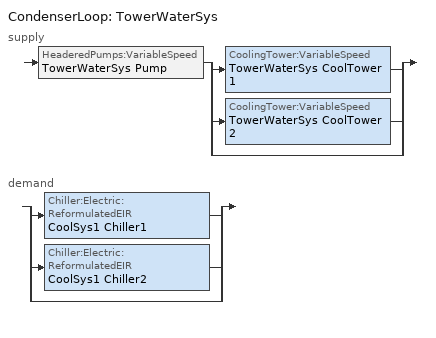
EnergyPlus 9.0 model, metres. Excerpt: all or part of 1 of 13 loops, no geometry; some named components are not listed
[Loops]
CondenserLoop 'TowerWaterSys'
 supply: HeaderedPumps:VariableSpeed 'TowerWaterSys Pump' > split
  | CoolingTower:VariableSpeed 'TowerWaterSys CoolTower 1'
  | CoolingTower:VariableSpeed 'TowerWaterSys CoolTower 2'
  | bypass
 demand: split
  | Chiller:Electric:ReformulatedEIR 'CoolSys1 Chiller1'
  | Chiller:Electric:ReformulatedEIR 'CoolSys1 Chiller2'
  | bypass
[Sizing:Plant]
TowerWaterSys: Loop Type=Condenser; Design Loop Exit Temperature {C}=29.4444; Loop Design Temperature Difference {deltaC}=5.55556; Sizing Option=Coincident; Zone Timesteps in Averaging Window=6; Coincident Sizing Factor Mode=GlobalCoolingSizingFactor
[HeaderedPumps:VariableSpeed]
TowerWaterSys Pump: Total Design Flow Rate {m3/s}=AUTOSIZE; Number of Pumps in Bank=2; Flow Sequencing Control Scheme=SEQUENTIAL; Design Pump Head {Pa}=179344; Design Power Consumption {W}=autosize; Motor Efficiency=0.9; Fraction of Motor Inefficiencies to Fluid Stream=0; Coefficient 1 of the Part Load Performance Curve=0; Coefficient 2 of the Part Load Performance Curve=0.0216; Coefficient 3 of the Part Load Performance Curve=-0.0325; Coefficient 4 of the Part Load Performance Curve=1.0095; Minimum Flow Rate Fraction=0; Pump Control Type=Intermittent
[CoolingTower:VariableSpeed] Model Type=CoolToolsCrossFlow; Design Inlet Air Wet-Bulb Temperature {C}=20; Design Approach Temperature {deltaC}=5.55556; Design Range Temperature {deltaC}=5.55556; Design Water Flow Rate {m3/s}=0.0292; Design Air Flow Rate {m3/s}=autosize; Design Fan Power {W}=21012.7; Fan Power Ratio Function of Air Flow Rate Ratio Curve=Tower_Fan_Curve; Minimum Air Flow Rate Ratio=0.2; Fraction of Tower Capacity in Free Convection Regime=0.125; Number of Cells=2; Cell Control=MinimalCell; Sizing Factor=1
TowerWaterSys CoolTower 1; TowerWaterSys CoolTower 2
[CondenserLoop]
TowerWaterSys: Fluid Type=Water; Condenser Equipment Operation Scheme=TowerWaterSys Loop Operation Scheme List; Maximum Loop Temperature {C}=80; Minimum Loop Temperature {C}=5; Maximum Loop Flow Rate {m3/s}=AUTOSIZE; Minimum Loop Flow Rate {m3/s}=0; Condenser Loop Volume {m3}=AUTOSIZE; Load Distribution Scheme=SequentialLoad
[CondenserEquipmentList]
TowerWaterSys Equipment List 1: TowerWaterSys CoolTower 1
TowerWaterSys Equipment List 2: TowerWaterSys CoolTower 1, TowerWaterSys CoolTower 2
[PlantEquipmentOperation:CoolingLoad]
TowerWaterSys Operation Scheme: Load Range 1 Lower Limit {W}=0; Load Range 1 Upper Limit {W}=734585; Range 1 Equipment List=TowerWaterSys Equipment List 1; Load Range 2 Lower Limit {W}=734585; Load Range 2 Upper Limit {W}=100000000000000; Range 2 Equipment List=TowerWaterSys Equipment List 2
[CondenserEquipmentOperationSchemes]
TowerWaterSys Loop Operation Scheme List: Control Scheme 1=TowerWaterSys Operation Scheme; Control Scheme 1 Schedule=PlantOnSched
[SetpointManager:Scheduled]
TowerWaterSystem Loop Setpoint Manager: Control Variable=Temperature; Schedule=Tower-Loop-Temp-Schedule; Setpoint Node or NodeList=TowerWaterSys Supply Outlet Node
[Schedule:Compact]
PlantOnSched: Through: 12/31, For: AllDays, Until: 24:00, 1
Tower-Loop-Temp-Schedule: Through: 12/31, For: AllDays, Until: 24:00, 21.1
[Curve:Cubic]
Tower_Fan_Curve: Coefficient1 Constant=0; Coefficient2 x=0; Coefficient3 x**2=0; Coefficient4 x**3=1; Minimum Value of x=0; Maximum Value of x=1
